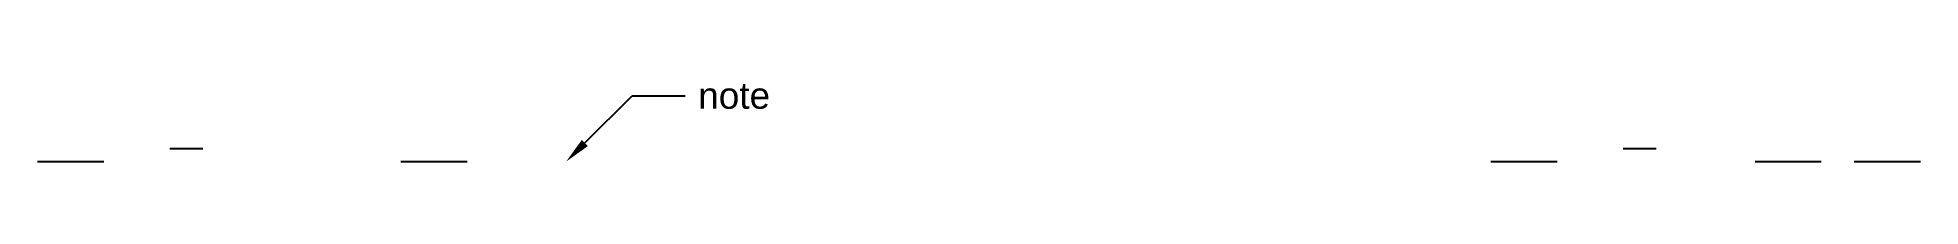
# Model space of a CAD drawing. Header units: millimetres. Extents: x 140 to 425, y 0 to 12.
import ezdxf
from ezdxf import colors
from ezdxf.entities.mleader import LeaderData, LeaderLine
from ezdxf.math import Vec2, Vec3

# ---------------------------------------------------------------- set-up
doc = ezdxf.new("R2010")
doc.units = ezdxf.units.MM
doc.styles.get("Standard").update_dxf_attribs({"font": 'arial.ttf'})

msp = doc.modelspace()

# ---------------------------------------------------------------- linework, layer by layer
for p, q in [((140, 0), (150, 0)), ((160, 2), (165, 2)), ((195, 0), (205, 0)), ((200, 0), (200, 0, 10)), ((360, 0), (370, 0)), ((380, 2), (385, 2)), ((400, 0), (410, 0)), ((400, 0, 10), (410, 0, 10)), ((415, 0), (425, 0)), ((420, 0), (420, 0, 10))]:
    msp.add_line(p, q)

# ---------------------------------------------------------------- leaders
ml = msp.add_multileader_mtext('Standard')
ml.set_content('note', color=256)
ml.set_leader_properties()
ml.build(insert=Vec2(0, 0))
ctx = ml.context
ctx.base_point, ctx.plane_origin = Vec3(238, 10), Vec3(220, 0)
notes = []
notes.append((ctx, [(0, (1, 1, 0), (230, 10), (1, 0), 8, [(0, [(220, 0)], 0, [])])]))
ctx.mtext.insert, ctx.mtext.flow_direction = Vec3(240, 12.03), 5
for ctx, leaders in notes:
    for number, flags, end, landing, length, lines in leaders:
        leader = LeaderData()
        leader.index, (leader.has_last_leader_line, leader.has_dogleg_vector, leader.attachment_direction) = number, flags
        leader.last_leader_point, leader.dogleg_vector, leader.dogleg_length = Vec3(end), Vec3(landing), length
        for number, points, colour, breaks in lines:
            line = LeaderLine()
            line.index, line.vertices, line.color, line.breaks = number, Vec3.list(points), colors.encode_raw_color(colour), breaks
            leader.lines.append(line)
        ctx.leaders.append(leader)

doc.saveas('drawing.dxf')
